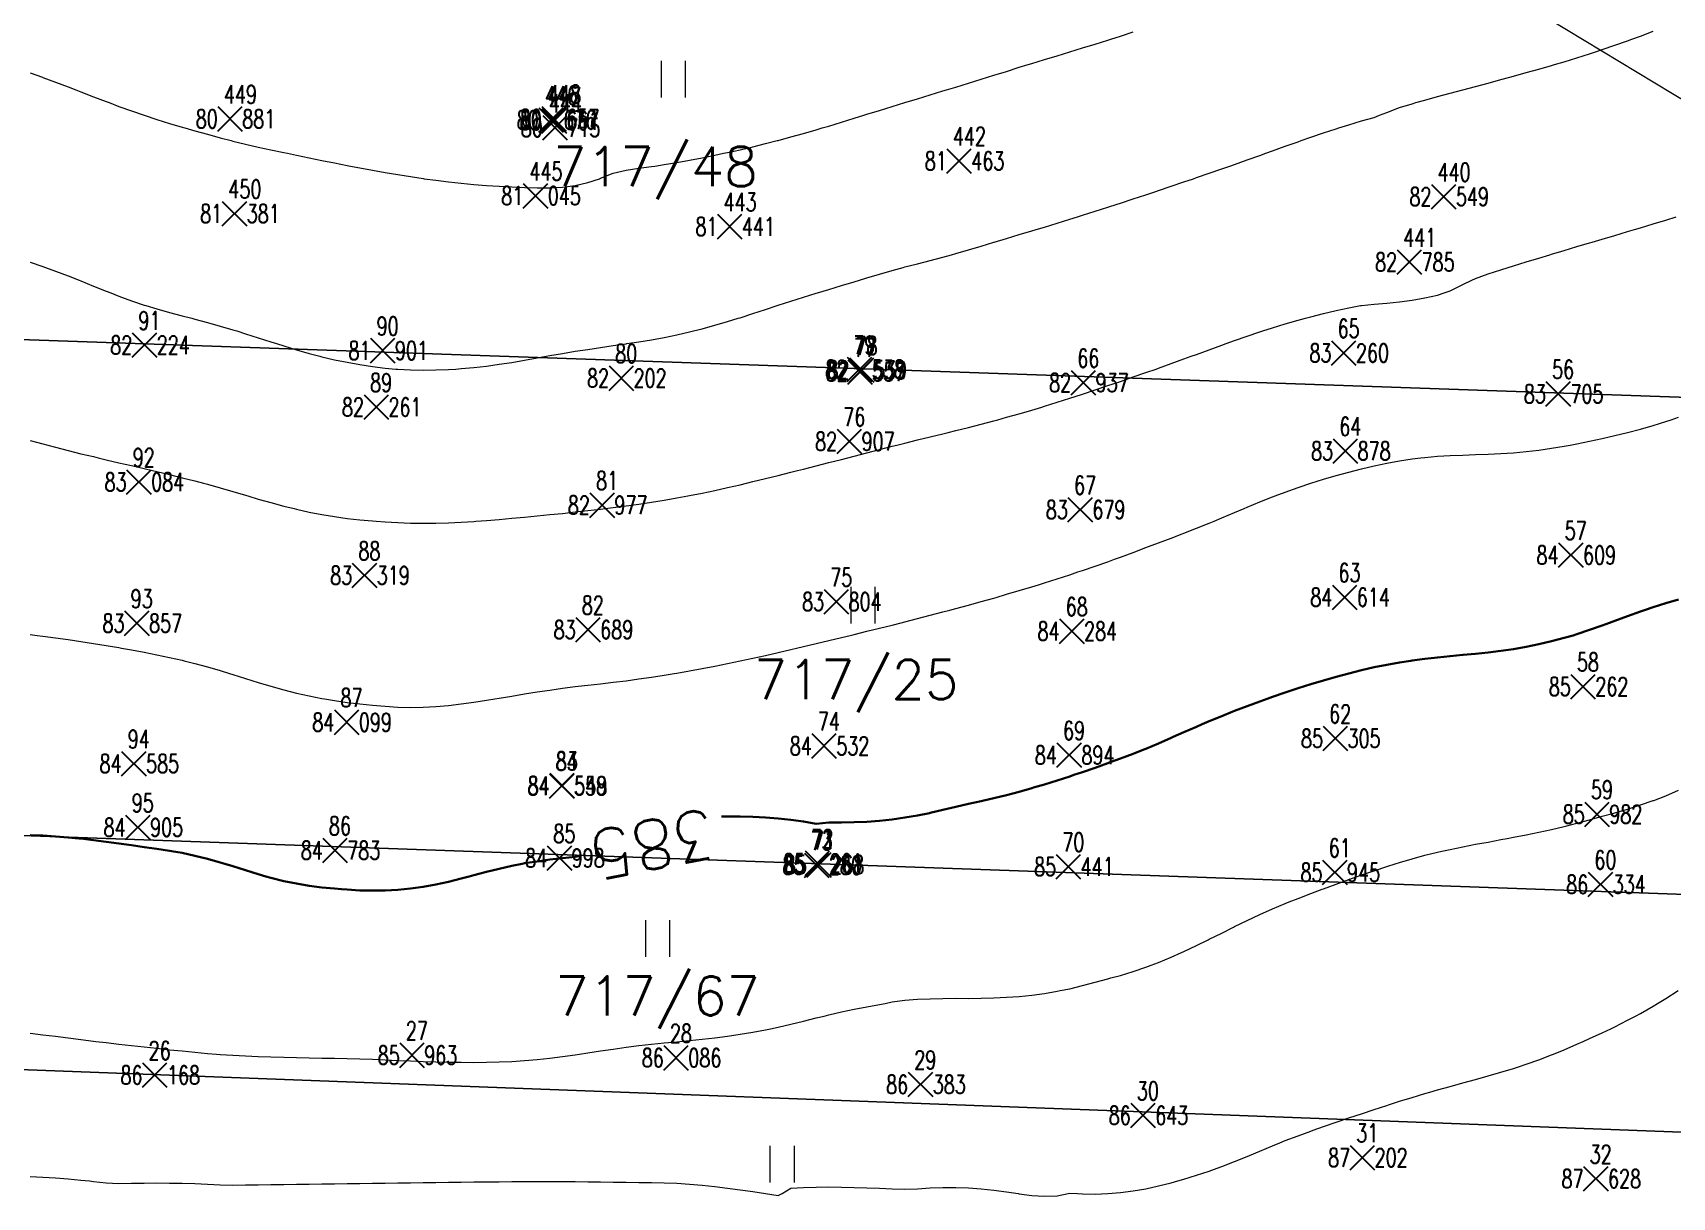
# Model space of a CAD drawing. Extents: x -443817 to 3, y -1171930 to -442383.
# Drawn here: x -442478.8 to -442411.8, y -1170168.4 to -1170120.8 of the extents above; entities that cross this region are included whole.
import ezdxf
from ezdxf.enums import TextEntityAlignment as Align

# ---------------------------------------------------------------- set-up
doc = ezdxf.new("R2010")
doc.units = 0
doc.header["$LTSCALE"] = 0.5
doc.header["$PDMODE"] = 3
doc.header["$PDSIZE"] = 0.5
doc.linetypes.add('121', pattern=[2, 1, -1])
for name, color, linetype in [('BO', 2, 'Continuous'), ('CB', 7, 'Continuous'), ('VB', 11, 'Continuous'), ('VYSKOPIS', 15, 'Continuous')]:
    doc.layers.add(name, color=color, linetype=linetype)
doc.layers.add('ELKABLE_NN_22', color=166, linetype='Continuous', lineweight=0)
doc.layers.add('KLADPAR', color=7, linetype='Continuous', lineweight=0)
doc.styles.add('ROMANS', font='romans.shx', dxfattribs={"height": 0.2})
doc.styles.add('Style-simplex', font='simplex.shx')
doc.styles.add('T', font='romans.shx', dxfattribs={"width": 0.7, "height": 1.5})
doc.styles.add('TXT', font='txt.shx', dxfattribs={"height": 0.75})
doc.linetypes.add('660a', pattern='A,1.6,-3.3,1.6,-3.3,1.6,-6.4,["u",Style-simplex,S=0.1,R=0,X=0,Y=0],-6.4,1.6,-3.3,1.6,-3.3', length=34)

# ---------------------------------------------------------------- blocks, each defined once
blk = doc.blocks.new('0')
at = {"layer": 'BO', "linetype": 'Continuous'}
blk.add_point((0, 0), dxfattribs=at)
at = {"linetype": 'ByBlock', "style": 'T', "width": 0.7, "flags": 1}
blk.add_attdef('0', text='', height=1.5, dxfattribs=at).set_placement((0, 0), align=Align.MIDDLE)
at = {"layer": 'CB', "linetype": 'ByBlock', "style": 'T', "width": 0.7}
blk.add_attdef('C', (-0.5, 1.25), '', height=1.5, dxfattribs=at)
at = {"layer": 'VB', "linetype": 'ByBlock', "style": 'T', "width": 0.7}
blk.add_attdef('1', text='', height=1.5, dxfattribs=at).set_placement((-1, -0.75), align=Align.RIGHT)
at = {"layer": 'VB', "linetype": '121', "style": 'T', "width": 0.7}
blk.add_attdef('2', (1, -0.75), '', height=1.5, dxfattribs=at)
blk = doc.blocks.new('$32')
at = {"color": 0}
for p, q in [((-0.5, 1.5), (-0.5, 0)), ((0.5, 0), (0.5, 1.5))]:
    blk.add_line(p, q, dxfattribs=at)

msp = doc.modelspace()

# ---------------------------------------------------------------- linework, layer by layer
at = {"layer": 'ELKABLE_NN_22', "linetype": '660a', "lineweight": 0}
msp.add_line((-442443.73, -1170103.951), (-442386.00632, -1170138.907744), dxfattribs=at)
at = {"layer": 'KLADPAR', "color": 7, "linetype": 'Continuous', "flags": 128}
for points in [[(-442382.83, -1170116.93), (-442383.87, -1170126.95), (-442384.86, -1170136.63), (-442516.11, -1170132.07), (-442517.43, -1170122.23), (-442518.75, -1170112.32), (-442382.83, -1170116.93)], [(-442384.86, -1170136.63), (-442385.87, -1170146.75), (-442386.64, -1170156.9), (-442513.4, -1170152.4), (-442514.13, -1170146.96), (-442515.85, -1170134.04), (-442516.11, -1170132.07), (-442384.86, -1170136.63)], [(-442387.21, -1170166.65), (-442387.8, -1170176.85), (-442443.22, -1170174.18), (-442460.7, -1170173.57), (-442477.2, -1170172.98), (-442493.09, -1170172.42), (-442510.92, -1170171.79), (-442511.23, -1170169.38), (-442512.18, -1170161.94), (-442387.21, -1170166.65)]]:
    msp.add_lwpolyline(points, close=True, dxfattribs=at)
at = {"layer": 'KLADPAR', "color": 7, "linetype": 'Continuous'}
msp.add_3dface([(-442513.4, -1170152.4), (-442386.64, -1170156.9), (-442387.21, -1170166.65), (-442512.18, -1170161.94)], dxfattribs=at)
at = {"layer": 'VYSKOPIS', "linetype": 'Continuous', "lineweight": 18, "flags": 128}
for points, elevation in [([(-442478.863426, -1170130.186515), (-442478.345488, -1170130.367935), (-442478.238322, -1170130.406852), (-442477.82755, -1170130.555873), (-442477.309612, -1170130.74805), (-442476.858503, -1170130.925231), (-442476.791675, -1170130.952504), (-442476.273737, -1170131.163918), (-442475.755799, -1170131.368561), (-442475.565871, -1170131.44361), (-442475.237861, -1170131.573205), (-442474.719923, -1170131.766711), (-442474.201985, -1170131.941993), (-442474.139772, -1170131.961989), (-442473.684047, -1170132.101012), (-442473.166109, -1170132.24301), (-442472.648171, -1170132.379185), (-442472.253522, -1170132.480368), (-442472.130233, -1170132.511185), (-442471.612296, -1170132.653119), (-442471.094358, -1170132.79885), (-442470.57642, -1170132.948757), (-442470.41703, -1170132.998747), (-442470.058482, -1170133.11113), (-442469.540544, -1170133.276857), (-442469.022606, -1170133.446697), (-442468.803469, -1170133.517126), (-442468.504668, -1170133.608564), (-442467.98673, -1170133.767141), (-442467.468792, -1170133.91825), (-442467.021477, -1170134.035505), (-442466.950854, -1170134.05316), (-442466.432916, -1170134.17687), (-442465.914979, -1170134.279761), (-442465.397041, -1170134.375122), (-442464.879103, -1170134.451373), (-442464.361165, -1170134.517689), (-442463.9172, -1170134.553885), (-442463.843227, -1170134.559137), (-442463.325289, -1170134.585271), (-442462.807351, -1170134.594889), (-442462.289413, -1170134.589447), (-442461.771475, -1170134.573817), (-442461.47552, -1170134.553885), (-442461.253537, -1170134.538002), (-442460.7356, -1170134.490353), (-442460.217662, -1170134.4322), (-442459.699724, -1170134.361454), (-442459.181786, -1170134.283874), (-442458.663848, -1170134.195411), (-442458.14591, -1170134.103087), (-442457.780344, -1170134.035505), (-442457.627972, -1170134.007283), (-442457.110034, -1170133.917174), (-442456.592096, -1170133.830419), (-442456.074158, -1170133.750625), (-442455.556221, -1170133.670894), (-442455.038283, -1170133.597743), (-442454.520345, -1170133.522885), (-442454.483358, -1170133.517126), (-442454.002407, -1170133.442204), (-442453.484469, -1170133.359816), (-442452.966531, -1170133.263822), (-442452.448593, -1170133.157767), (-442451.930655, -1170133.040448), (-442451.765891, -1170132.998747), (-442451.412717, -1170132.910347), (-442450.894779, -1170132.768982), (-442450.376842, -1170132.615848), (-442449.935659, -1170132.480368), (-442449.858904, -1170132.457018), (-442449.340966, -1170132.290279), (-442448.823028, -1170132.121451), (-442448.339674, -1170131.961989), (-442448.30509, -1170131.950662), (-442447.787152, -1170131.781645), (-442447.269214, -1170131.620031), (-442446.751276, -1170131.460315), (-442446.695828, -1170131.44361), (-442446.233338, -1170131.302688), (-442445.7154, -1170131.144934), (-442445.197463, -1170130.987181), (-442444.986481, -1170130.925231), (-442444.679525, -1170130.835059), (-442444.161587, -1170130.682937), (-442443.643649, -1170130.532143), (-442443.205437, -1170130.406852), (-442443.125711, -1170130.383755), (-442442.607773, -1170130.256122), (-442442.089835, -1170130.12349), (-442441.571897, -1170129.986048), (-442441.226626, -1170129.888473), (-442441.053959, -1170129.839621), (-442440.536021, -1170129.69098), (-442440.018084, -1170129.536706), (-442439.500146, -1170129.376295), (-442439.48023, -1170129.370093), (-442438.982208, -1170129.217592), (-442438.46427, -1170129.061483), (-442437.946332, -1170128.90721), (-442437.759882, -1170128.851714), (-442437.428394, -1170128.752936), (-442436.910456, -1170128.592525), (-442436.392518, -1170128.43205), (-442436.073802, -1170128.333335), (-442435.87458, -1170128.271575), (-442435.356642, -1170128.104962), (-442434.838704, -1170127.939805), (-442434.455056, -1170127.814956), (-442434.320767, -1170127.772243), (-442433.802829, -1170127.605124), (-442433.284891, -1170127.43231), (-442432.877976, -1170127.296577), (-442432.766953, -1170127.259939), (-442432.249015, -1170127.086745), (-442431.731077, -1170126.909311), (-442431.342624, -1170126.778198), (-442431.213139, -1170126.734978), (-442430.695201, -1170126.556026), (-442430.177263, -1170126.372202), (-442429.855828, -1170126.259819), (-442429.659325, -1170126.191921), (-442429.141388, -1170126.012968), (-442428.62345, -1170125.826803), (-442428.389581, -1170125.74144), (-442428.105512, -1170125.637726), (-442427.587574, -1170125.45137), (-442427.069636, -1170125.266217), (-442426.94464, -1170125.22306), (-442426.551698, -1170125.087264), (-442426.03376, -1170124.91078), (-442425.515822, -1170124.742585), (-442425.396327, -1170124.704681), (-442424.997884, -1170124.576669), (-442424.479946, -1170124.419547), (-442423.962009, -1170124.272678), (-442423.744831, -1170124.186302), (-442423.444071, -1170124.066642), (-442422.926133, -1170123.872693), (-442422.408195, -1170123.712661), (-442422.250575, -1170123.667923), (-442421.890257, -1170123.56674), (-442421.372319, -1170123.4243), (-442420.854381, -1170123.286922), (-442420.336443, -1170123.149544), (-442420.336443, -1170123.149544), (-442419.818505, -1170123.01533), (-442419.300567, -1170122.872257), (-442418.78263, -1170122.728741), (-442418.422374, -1170122.631165), (-442418.264692, -1170122.588958), (-442417.746754, -1170122.444303), (-442417.228816, -1170122.299584), (-442416.710878, -1170122.148918), (-442416.586578, -1170122.112786), (-442416.19294, -1170121.996859), (-442415.675002, -1170121.838346), (-442415.157064, -1170121.674581), (-442414.91662, -1170121.594407), (-442414.639126, -1170121.50183), (-442414.121188, -1170121.325789), (-442413.603251, -1170121.140002), (-442413.430647, -1170121.076027), (-442413.085313, -1170120.948015), (-442412.567375, -1170120.752041)], 382), ([(-442478.863426, -1170122.45196), (-442478.363318, -1170122.631165), (-442478.345488, -1170122.637556), (-442477.82755, -1170122.829544), (-442477.309612, -1170123.027922), (-442476.99216, -1170123.149544), (-442476.791675, -1170123.22725), (-442476.273737, -1170123.42816), (-442475.755799, -1170123.623628), (-442475.638833, -1170123.667923), (-442475.237861, -1170123.8215), (-442474.719923, -1170124.007097), (-442474.201985, -1170124.186302), (-442474.201985, -1170124.186302), (-442473.684047, -1170124.356965), (-442473.166109, -1170124.517313), (-442472.648171, -1170124.673042), (-442472.535568, -1170124.704681), (-442472.130233, -1170124.818456), (-442471.612296, -1170124.963871), (-442471.094358, -1170125.10783), (-442470.650393, -1170125.22306), (-442470.57642, -1170125.242487), (-442470.058482, -1170125.365564), (-442469.540544, -1170125.485414), (-442469.022606, -1170125.602353), (-442468.504668, -1170125.71018), (-442468.352296, -1170125.74144), (-442467.98673, -1170125.819146), (-442467.468792, -1170125.92286), (-442466.950854, -1170126.029421), (-442466.432916, -1170126.130224), (-442465.914979, -1170126.233874), (-442465.776832, -1170126.259819), (-442465.397041, -1170126.332906), (-442464.879103, -1170126.425925), (-442464.361165, -1170126.519008), (-442463.843227, -1170126.607535), (-442463.325289, -1170126.692835), (-442462.807351, -1170126.771617), (-442462.760249, -1170126.778198), (-442462.289413, -1170126.842995), (-442461.771475, -1170126.906147), (-442461.253537, -1170126.961516), (-442460.7356, -1170127.012076), (-442460.217662, -1170127.052954), (-442459.699724, -1170127.089213), (-442459.181786, -1170127.115726), (-442458.663848, -1170127.139836), (-442458.14591, -1170127.15015), (-442457.627972, -1170127.151162), (-442457.110034, -1170127.126041), (-442456.592096, -1170127.059598), (-442456.074158, -1170126.940191), (-442455.603323, -1170126.778198), (-442455.556221, -1170126.759657), (-442455.038283, -1170126.545775), (-442454.520345, -1170126.425356), (-442454.002407, -1170126.354041), (-442453.484469, -1170126.283928), (-442453.336523, -1170126.259819), (-442452.966531, -1170126.20021), (-442452.448593, -1170126.116809), (-442451.930655, -1170126.024169), (-442451.412717, -1170125.923999), (-442450.894779, -1170125.817121), (-442450.540404, -1170125.74144), (-442450.376842, -1170125.707206), (-442449.858904, -1170125.593304), (-442449.340966, -1170125.47067), (-442448.823028, -1170125.342657), (-442448.350169, -1170125.22306), (-442448.30509, -1170125.211734), (-442447.787152, -1170125.07252), (-442447.269214, -1170124.927612), (-442446.751276, -1170124.777135), (-442446.501917, -1170124.704681), (-442446.233338, -1170124.626595), (-442445.7154, -1170124.467513), (-442445.197463, -1170124.307607), (-442444.804583, -1170124.186302), (-442444.679525, -1170124.148082), (-442444.161587, -1170123.989822), (-442443.643649, -1170123.82612), (-442443.125711, -1170123.667923), (-442443.125711, -1170123.667923), (-442442.607773, -1170123.509663), (-442442.089835, -1170123.351403), (-442441.571897, -1170123.193143), (-442441.429072, -1170123.149544), (-442441.053959, -1170123.033681), (-442440.536021, -1170122.873775), (-442440.018084, -1170122.71387), (-442439.7502, -1170122.631165), (-442439.500146, -1170122.553079), (-442438.982208, -1170122.391465), (-442438.46427, -1170122.225422), (-442438.094341, -1170122.112786), (-442437.946332, -1170122.067668), (-442437.428394, -1170121.907699), (-442436.910456, -1170121.753869), (-442436.392518, -1170121.594407), (-442436.392518, -1170121.594407), (-442435.87458, -1170121.43659), (-442435.356642, -1170121.275355), (-442434.838704, -1170121.11545), (-442434.713709, -1170121.076027), (-442434.320767, -1170120.950672), (-442433.802829, -1170120.782984)], 381), ([(-442478.863426, -1170137.470527), (-442478.345488, -1170137.609233), (-442478.142789, -1170137.664159), (-442477.82755, -1170137.749522), (-442477.309612, -1170137.881142), (-442476.791675, -1170138.013711), (-442476.273737, -1170138.135396), (-442476.076412, -1170138.182538), (-442475.755799, -1170138.259992), (-442475.237861, -1170138.382816), (-442474.719923, -1170138.502855), (-442474.201985, -1170138.625173), (-442473.865313, -1170138.700918), (-442473.684047, -1170138.742618), (-442473.166109, -1170138.865822), (-442472.648171, -1170138.995417), (-442472.130233, -1170139.1271), (-442471.784899, -1170139.219297), (-442471.612296, -1170139.26587), (-442471.094358, -1170139.411474), (-442470.57642, -1170139.559103), (-442470.058482, -1170139.709137), (-442469.962506, -1170139.737676), (-442469.540544, -1170139.865752), (-442469.022606, -1170140.01414), (-442468.504668, -1170140.15348), (-442468.080872, -1170140.256055), (-442467.98673, -1170140.279595), (-442467.468792, -1170140.400014), (-442466.950854, -1170140.500944), (-442466.432916, -1170140.586433), (-442465.914979, -1170140.657368), (-442465.397041, -1170140.718686), (-442464.879103, -1170140.76336), (-442464.731093, -1170140.774434), (-442464.361165, -1170140.802909), (-442463.843227, -1170140.830752), (-442463.325289, -1170140.847648), (-442462.807351, -1170140.854165), (-442462.289413, -1170140.84847), (-442461.771475, -1170140.83708), (-442461.253537, -1170140.808984), (-442460.7356, -1170140.780129), (-442460.661627, -1170140.774434), (-442460.217662, -1170140.74096), (-442459.699724, -1170140.701157), (-442459.181786, -1170140.654774), (-442458.663848, -1170140.603518), (-442458.14591, -1170140.555553), (-442457.627972, -1170140.503665), (-442457.110034, -1170140.451839), (-442456.592096, -1170140.394256), (-442456.074158, -1170140.337558), (-442455.556221, -1170140.279088), (-442455.367937, -1170140.256055), (-442455.038283, -1170140.215683), (-442454.520345, -1170140.146583), (-442454.002407, -1170140.071724), (-442453.484469, -1170139.996865), (-442452.966531, -1170139.910427), (-442452.448593, -1170139.824051), (-442451.991604, -1170139.737676), (-442451.930655, -1170139.726096), (-442451.412717, -1170139.627001), (-442450.894779, -1170139.516327), (-442450.376842, -1170139.399831), (-442449.858904, -1170139.283335), (-442449.599935, -1170139.219297), (-442449.340966, -1170139.154499), (-442448.823028, -1170139.030789), (-442448.30509, -1170138.901195), (-442447.787152, -1170138.766411), (-442447.515854, -1170138.700918), (-442447.269214, -1170138.640613), (-442446.751276, -1170138.507981), (-442446.233338, -1170138.375412), (-442445.7154, -1170138.248032), (-442445.456431, -1170138.182538), (-442445.197463, -1170138.116222), (-442444.679525, -1170137.98359), (-442444.161587, -1170137.844947), (-442443.643649, -1170137.712378), (-442443.455365, -1170137.664159), (-442443.125711, -1170137.581644), (-442442.607773, -1170137.452049), (-442442.089835, -1170137.326314), (-442441.571897, -1170137.198175), (-442441.360031, -1170137.14578), (-442441.053959, -1170137.070036), (-442440.536021, -1170136.938416), (-442440.018084, -1170136.80591), (-442439.500146, -1170136.672962), (-442439.334433, -1170136.627401), (-442438.982208, -1170136.52837), (-442438.46427, -1170136.382766), (-442437.946332, -1170136.232669), (-442437.528036, -1170136.109022), (-442437.428394, -1170136.078838), (-442436.910456, -1170135.912352), (-442436.392518, -1170135.747321), (-442435.91163, -1170135.590643), (-442435.87458, -1170135.57843), (-442435.356642, -1170135.403781), (-442434.838704, -1170135.230777), (-442434.357816, -1170135.072264), (-442434.320767, -1170135.060051), (-442433.802829, -1170134.879327), (-442433.284891, -1170134.702843), (-442432.867227, -1170134.553885), (-442432.766953, -1170134.517689), (-442432.249015, -1170134.333422), (-442431.731077, -1170134.143965), (-442431.43038, -1170134.035505), (-442431.213139, -1170133.957103), (-442430.695201, -1170133.764483), (-442430.177263, -1170133.576672), (-442430.010223, -1170133.517126), (-442429.659325, -1170133.391961), (-442429.141388, -1170133.207251), (-442428.62345, -1170133.034436), (-442428.51249, -1170132.998747), (-442428.105512, -1170132.867634), (-442427.587574, -1170132.712728), (-442427.069636, -1170132.563769), (-442426.767548, -1170132.480368), (-442426.551698, -1170132.42076), (-442426.03376, -1170132.289646), (-442425.515822, -1170132.164544), (-442424.997884, -1170132.050326), (-442424.512318, -1170131.961989), (-442424.479946, -1170131.955978), (-442423.962009, -1170131.903077), (-442423.444071, -1170131.865109), (-442422.926133, -1170131.808158), (-442422.408195, -1170131.738109), (-442421.890257, -1170131.648506), (-442421.372319, -1170131.530998), (-442421.093434, -1170131.44361), (-442420.854381, -1170131.354703), (-442420.336443, -1170131.100513), (-442419.964175, -1170130.925231), (-442419.818505, -1170130.856573), (-442419.300567, -1170130.658574), (-442418.78263, -1170130.495695), (-442418.486674, -1170130.406852), (-442418.264692, -1170130.340156), (-442417.746754, -1170130.181453), (-442417.228816, -1170130.023699), (-442416.784914, -1170129.888473), (-442416.710878, -1170129.865882), (-442416.19294, -1170129.708128), (-442415.675002, -1170129.553032), (-442415.157064, -1170129.40053), (-442415.053502, -1170129.370093), (-442414.639126, -1170129.248092), (-442414.121188, -1170129.095654), (-442413.603251, -1170128.93809), (-442413.318423, -1170128.851714), (-442413.085313, -1170128.784069), (-442412.567375, -1170128.626316), (-442412.049437, -1170128.468562), (-442411.625704, -1170128.333335)], 383), ([(-442478.863426, -1170145.402765), (-442478.575627, -1170145.439846), (-442478.345488, -1170145.469018), (-442477.82755, -1170145.540586), (-442477.309612, -1170145.610256), (-442476.791675, -1170145.684988), (-442476.273737, -1170145.769085), (-442475.755799, -1170145.854511), (-442475.237861, -1170145.937976), (-442475.126838, -1170145.958225), (-442474.719923, -1170146.032261), (-442474.201985, -1170146.126483), (-442473.684047, -1170146.227476), (-442473.166109, -1170146.337012), (-442472.648171, -1170146.456355), (-442472.566358, -1170146.476604), (-442472.130233, -1170146.584305), (-442471.612296, -1170146.722126), (-442471.094358, -1170146.877475), (-442470.711531, -1170146.994984), (-442470.57642, -1170147.035862), (-442470.058482, -1170147.195387), (-442469.540544, -1170147.361304), (-442469.022606, -1170147.513363), (-442469.022606, -1170147.513363), (-442468.504668, -1170147.660422), (-442467.98673, -1170147.792991), (-442467.468792, -1170147.908918), (-442466.950854, -1170148.011239), (-442466.831296, -1170148.031742), (-442466.432916, -1170148.100842), (-442465.914979, -1170148.17684), (-442465.397041, -1170148.239043), (-442464.879103, -1170148.294348), (-442464.361165, -1170148.337061), (-442463.843227, -1170148.365474), (-442463.325289, -1170148.379648), (-442462.807351, -1170148.367941), (-442462.289413, -1170148.339909), (-442461.771475, -1170148.297892), (-442461.253537, -1170148.239043), (-442460.7356, -1170148.166336), (-442460.217662, -1170148.085592), (-442459.872391, -1170148.031742), (-442459.699724, -1170148.004785), (-442459.181786, -1170147.918726), (-442458.663848, -1170147.830832), (-442458.14591, -1170147.750152), (-442457.627972, -1170147.673331), (-442457.110034, -1170147.596511), (-442456.592096, -1170147.525955), (-442456.477027, -1170147.513363), (-442456.074158, -1170147.469068), (-442455.556221, -1170147.41218), (-442455.038283, -1170147.353331), (-442454.520345, -1170147.289356), (-442454.002407, -1170147.218927), (-442453.484469, -1170147.144005), (-442452.966531, -1170147.066235), (-442452.559616, -1170146.994984), (-442452.448593, -1170146.975747), (-442451.930655, -1170146.886144), (-442451.412717, -1170146.794074), (-442450.894779, -1170146.690423), (-442450.376842, -1170146.588101), (-442449.858904, -1170146.476604), (-442449.858904, -1170146.476604), (-442449.340966, -1170146.366436), (-442448.823028, -1170146.253484), (-442448.30509, -1170146.135342), (-442447.787152, -1170146.011379), (-442447.557014, -1170145.958225), (-442447.269214, -1170145.891719), (-442446.751276, -1170145.772123), (-442446.233338, -1170145.645818), (-442445.7154, -1170145.52059), (-442445.37013, -1170145.439846), (-442445.197463, -1170145.399917), (-442444.679525, -1170145.271525), (-442444.161587, -1170145.143575), (-442443.643649, -1170145.015689), (-442443.281118, -1170144.921467), (-442443.125711, -1170144.881032), (-442442.607773, -1170144.750931), (-442442.089835, -1170144.614502), (-442441.571897, -1170144.479086), (-442441.287069, -1170144.403088), (-442441.053959, -1170144.341644), (-442440.536021, -1170144.202621), (-442440.018084, -1170144.05746), (-442439.500146, -1170143.912298), (-442439.406004, -1170143.884709), (-442438.982208, -1170143.76024), (-442438.46427, -1170143.604447), (-442437.946332, -1170143.450364), (-442437.676109, -1170143.36633), (-442437.428394, -1170143.289256), (-442436.910456, -1170143.124858), (-442436.392518, -1170142.960017), (-442436.061094, -1170142.847951), (-442435.87458, -1170142.784862), (-442435.356642, -1170142.60977), (-442434.838704, -1170142.42759), (-442434.570189, -1170142.329571), (-442434.320767, -1170142.239716), (-442433.802829, -1170142.04988), (-442433.284891, -1170141.85207), (-442433.177788, -1170141.811192), (-442432.766953, -1170141.658311), (-442432.249015, -1170141.465564), (-442431.800182, -1170141.292813), (-442431.731077, -1170141.266173), (-442431.213139, -1170141.060201), (-442430.695201, -1170140.854165), (-442430.500975, -1170140.774434), (-442430.177263, -1170140.638005), (-442429.659325, -1170140.419694), (-442429.270872, -1170140.256055), (-442429.141388, -1170140.200749), (-442428.62345, -1170139.986488), (-442428.105512, -1170139.779123), (-442427.998409, -1170139.737676), (-442427.587574, -1170139.580745), (-442427.069636, -1170139.396604), (-442426.551698, -1170139.219297), (-442426.551698, -1170139.219297), (-442426.03376, -1170139.061796), (-442425.515822, -1170138.910876), (-442424.997884, -1170138.766474), (-442424.738915, -1170138.700918), (-442424.479946, -1170138.63688), (-442423.962009, -1170138.511208), (-442423.444071, -1170138.397433), (-442422.926133, -1170138.301186), (-442422.408195, -1170138.225695), (-442422.045664, -1170138.182538), (-442421.890257, -1170138.16482), (-442421.372319, -1170138.119133), (-442420.854381, -1170138.090341), (-442420.336443, -1170138.068574), (-442419.818505, -1170138.051488), (-442419.300567, -1170138.032758), (-442418.78263, -1170138.007763), (-442418.264692, -1170137.972833), (-442417.746754, -1170137.926323), (-442417.228816, -1170137.866714), (-442416.710878, -1170137.792172), (-442416.19294, -1170137.707315), (-442415.951295, -1170137.664159), (-442415.675002, -1170137.613536), (-442415.157064, -1170137.50862), (-442414.639126, -1170137.391998), (-442414.121188, -1170137.270439), (-442413.603251, -1170137.14578), (-442413.603251, -1170137.14578), (-442413.085313, -1170137.006187), (-442412.567375, -1170136.85628), (-442412.049437, -1170136.700488), (-442411.830363, -1170136.627401), (-442411.531499, -1170136.526408)], 384), ([(-442478.863426, -1170161.691842), (-442478.345488, -1170161.754487), (-442477.82755, -1170161.820614), (-442477.309612, -1170161.883956), (-442476.791675, -1170161.952233), (-442476.273737, -1170162.016271), (-442476.179532, -1170162.027978), (-442475.755799, -1170162.078664), (-442475.237861, -1170162.136185), (-442474.719923, -1170162.198831), (-442474.201985, -1170162.255781), (-442473.684047, -1170162.310201), (-442473.166109, -1170162.367785), (-442472.648171, -1170162.41961), (-442472.130233, -1170162.471435), (-442471.612296, -1170162.517818), (-442471.242304, -1170162.546357), (-442471.094358, -1170162.557368), (-442470.57642, -1170162.590462), (-442470.058482, -1170162.622735), (-442469.540544, -1170162.644566), (-442469.022606, -1170162.663866), (-442468.504668, -1170162.675952), (-442467.98673, -1170162.689114), (-442467.468792, -1170162.699745), (-442466.950854, -1170162.706642), (-442466.432916, -1170162.715564), (-442465.914979, -1170162.72803), (-442465.397041, -1170162.74404), (-442464.879103, -1170162.756949), (-442464.361165, -1170162.780931), (-442463.843227, -1170162.802762), (-442463.325289, -1170162.824594), (-442462.807351, -1170162.844147), (-442462.289413, -1170162.860662), (-442461.771475, -1170162.873698), (-442461.253537, -1170162.881101), (-442460.7356, -1170162.884645), (-442460.217662, -1170162.879203), (-442459.699724, -1170162.869585), (-442459.181786, -1170162.84826), (-442458.663848, -1170162.814279), (-442458.14591, -1170162.772768), (-442457.627972, -1170162.719108), (-442457.110034, -1170162.648742), (-442456.592096, -1170162.572555), (-442456.419493, -1170162.546357), (-442456.074158, -1170162.495101), (-442455.556221, -1170162.411953), (-442455.038283, -1170162.338993), (-442454.520345, -1170162.264767), (-442454.002407, -1170162.200729), (-442453.484469, -1170162.143145), (-442452.966531, -1170162.086258), (-442452.448593, -1170162.04076), (-442452.319109, -1170162.027978), (-442451.930655, -1170161.989062), (-442451.412717, -1170161.931921), (-442450.894779, -1170161.876995), (-442450.376842, -1170161.811438), (-442449.858904, -1170161.738478), (-442449.340966, -1170161.652799), (-442448.823028, -1170161.551616), (-442448.615903, -1170161.509599), (-442448.30509, -1170161.444802), (-442447.787152, -1170161.324445), (-442447.269214, -1170161.197002), (-442446.751276, -1170161.067407), (-442446.427565, -1170160.99122), (-442446.233338, -1170160.944077), (-442445.7154, -1170160.818406), (-442445.197463, -1170160.712034), (-442444.679525, -1170160.610535), (-442444.161587, -1170160.521439), (-442443.939668, -1170160.472841), (-442443.643649, -1170160.406968), (-442443.125711, -1170160.349384), (-442442.607773, -1170160.308253), (-442442.089835, -1170160.286548), (-442441.571897, -1170160.270349), (-442441.053959, -1170160.265476), (-442440.536021, -1170160.268577), (-442440.018084, -1170160.266995), (-442439.500146, -1170160.251745), (-442438.982208, -1170160.221245), (-442438.46427, -1170160.186568), (-442437.946332, -1170160.132401), (-442437.428394, -1170160.064377), (-442436.910456, -1170159.978381), (-442436.790961, -1170159.954462), (-442436.392518, -1170159.873465), (-442435.87458, -1170159.748742), (-442435.356642, -1170159.608833), (-442434.838704, -1170159.468987), (-442434.71687, -1170159.436082), (-442434.320767, -1170159.329078), (-442433.802829, -1170159.172716), (-442433.284891, -1170158.999966), (-442433.069104, -1170158.917703), (-442432.766953, -1170158.800638), (-442432.249015, -1170158.591565), (-442431.823575, -1170158.399324), (-442431.731077, -1170158.357497), (-442431.213139, -1170158.115013), (-442430.745339, -1170157.880945), (-442430.695201, -1170157.856203), (-442430.177263, -1170157.601127), (-442429.707882, -1170157.362566), (-442429.659325, -1170157.338267), (-442429.141388, -1170157.087177), (-442428.62345, -1170156.844187), (-442428.62345, -1170156.844187), (-442428.105512, -1170156.612903), (-442427.587574, -1170156.389593), (-442427.428247, -1170156.325808), (-442427.069636, -1170156.18438), (-442426.551698, -1170155.980179), (-442426.076943, -1170155.807429), (-442426.03376, -1170155.791672), (-442425.515822, -1170155.598482), (-442424.997884, -1170155.412823), (-442424.652614, -1170155.289049), (-442424.479946, -1170155.2271), (-442423.962009, -1170155.0534), (-442423.444071, -1170154.880585), (-442423.0988, -1170154.77067), (-442422.926133, -1170154.716504), (-442422.408195, -1170154.561724), (-442421.890257, -1170154.422448), (-442421.372319, -1170154.290954), (-442421.199715, -1170154.252291), (-442420.854381, -1170154.18028), (-442420.336443, -1170154.074731), (-442419.818505, -1170153.97532), (-442419.300567, -1170153.880972), (-442418.78263, -1170153.783586), (-442418.523661, -1170153.733912), (-442418.264692, -1170153.686769), (-442417.746754, -1170153.587675), (-442417.228816, -1170153.478076), (-442416.710878, -1170153.363605), (-442416.19294, -1170153.242426), (-442416.089378, -1170153.215533), (-442415.675002, -1170153.109161), (-442415.157064, -1170152.973112), (-442414.639126, -1170152.830039), (-442414.168291, -1170152.697154), (-442414.121188, -1170152.683802), (-442413.603251, -1170152.533072), (-442413.085313, -1170152.366649), (-442412.567375, -1170152.191241), (-442412.532854, -1170152.178775), (-442412.049437, -1170151.990267), (-442411.531499, -1170151.762654)], 386), ([(-442478.863426, -1170167.548475), (-442478.345488, -1170167.57328), (-442477.82755, -1170167.604857), (-442477.309612, -1170167.644406), (-442476.791675, -1170167.691865), (-442476.433063, -1170167.730148), (-442476.273737, -1170167.746727), (-442475.755799, -1170167.800641), (-442475.237861, -1170167.828294), (-442474.719923, -1170167.820447), (-442474.201985, -1170167.816524), (-442473.684047, -1170167.813233), (-442473.166109, -1170167.813866), (-442472.648171, -1170167.822535), (-442472.130233, -1170167.836267), (-442471.612296, -1170167.857655), (-442471.094358, -1170167.884042), (-442470.57642, -1170167.900431), (-442470.058482, -1170167.89442), (-442469.540544, -1170167.886004), (-442469.022606, -1170167.877714), (-442468.504668, -1170167.871197), (-442467.98673, -1170167.863223), (-442467.468792, -1170167.857971), (-442466.950854, -1170167.850251), (-442466.432916, -1170167.845316), (-442465.914979, -1170167.837153), (-442465.397041, -1170167.829812), (-442464.879103, -1170167.824687), (-442464.361165, -1170167.81703), (-442463.843227, -1170167.810133), (-442463.325289, -1170167.802792), (-442462.807351, -1170167.796085), (-442462.289413, -1170167.789124), (-442461.771475, -1170167.782543), (-442461.253537, -1170167.776152), (-442460.7356, -1170167.769761), (-442460.217662, -1170167.76628), (-442459.699724, -1170167.760269), (-442459.181786, -1170167.757232), (-442458.663848, -1170167.754068), (-442458.14591, -1170167.75122), (-442457.627972, -1170167.75122), (-442457.110034, -1170167.754068), (-442456.592096, -1170167.754258), (-442456.074158, -1170167.760269), (-442455.556221, -1170167.763686), (-442455.038283, -1170167.772798), (-442454.520345, -1170167.78229), (-442454.002407, -1170167.78944), (-442453.484469, -1170167.791655), (-442452.966531, -1170167.801843), (-442452.448593, -1170167.822915), (-442451.930655, -1170167.855757), (-442451.412717, -1170167.900811), (-442450.894779, -1170167.955357), (-442450.376842, -1170168.018826), (-442449.858904, -1170168.090457), (-442449.340966, -1170168.166961), (-442448.823028, -1170168.248527), (-442448.823028, -1170168.248527), (-442448.30509, -1170168.327056), (-442448.139125, -1170168.248527), (-442447.787152, -1170168.026925), (-442447.269214, -1170167.997564), (-442446.751276, -1170167.9832), (-442446.233338, -1170167.976935), (-442445.7154, -1170167.983073), (-442445.197463, -1170167.993514), (-442444.679525, -1170168.010536), (-442444.161587, -1170168.030659), (-442443.643649, -1170168.047428), (-442443.125711, -1170168.0604), (-442442.607773, -1170168.047681), (-442442.089835, -1170168.013321), (-442441.571897, -1170167.99421), (-442441.053959, -1170167.9944), (-442440.536021, -1170168.012878), (-442440.018084, -1170168.052047), (-442439.500146, -1170168.109124), (-442438.982208, -1170168.179364), (-442438.504101, -1170168.248527), (-442438.46427, -1170168.254286), (-442437.946332, -1170168.325981), (-442437.428394, -1170168.354076), (-442436.910456, -1170168.332119), (-442436.460106, -1170168.248527), (-442436.392518, -1170168.23448), (-442436.081705, -1170168.248527), (-442435.87458, -1170168.260424), (-442435.356642, -1170168.267005), (-442434.838704, -1170168.248527), (-442434.838704, -1170168.248527), (-442434.320767, -1170168.208599), (-442433.802829, -1170168.139372), (-442433.284891, -1170168.048061), (-442432.766953, -1170167.936057), (-442432.249015, -1170167.808234), (-442431.977717, -1170167.730148), (-442431.731077, -1170167.658137), (-442431.213139, -1170167.49646), (-442430.695201, -1170167.326936), (-442430.376485, -1170167.211769), (-442430.177263, -1170167.13767), (-442429.659325, -1170166.937709), (-442429.141388, -1170166.730408), (-442429.052114, -1170166.69339), (-442428.62345, -1170166.510388), (-442428.105512, -1170166.296949), (-442427.809556, -1170166.175011), (-442427.587574, -1170166.08351), (-442427.069636, -1170165.885321), (-442426.551698, -1170165.694726), (-442426.443836, -1170165.656632), (-442426.03376, -1170165.509572), (-442425.515822, -1170165.331632), (-442424.997884, -1170165.153693), (-442424.950845, -1170165.138253), (-442424.479946, -1170164.983473), (-442423.962009, -1170164.810406), (-442423.444071, -1170164.642717), (-442423.373449, -1170164.619874), (-442422.926133, -1170164.475029), (-442422.408195, -1170164.318097), (-442421.890257, -1170164.163381), (-442421.683132, -1170164.101495), (-442421.372319, -1170164.008601), (-442420.854381, -1170163.865845), (-442420.336443, -1170163.72448), (-442419.818505, -1170163.583115), (-442419.818505, -1170163.583115), (-442419.300567, -1170163.437321), (-442418.78263, -1170163.287984), (-442418.264692, -1170163.129534), (-442418.06743, -1170163.064736), (-442417.746754, -1170162.957732), (-442417.228816, -1170162.776692), (-442416.710878, -1170162.579262), (-442416.628053, -1170162.546357), (-442416.19294, -1170162.370759), (-442415.675002, -1170162.14498), (-442415.416033, -1170162.027978), (-442415.157064, -1170161.912748), (-442414.639126, -1170161.674124), (-442414.293855, -1170161.509599), (-442414.121188, -1170161.427273), (-442413.603251, -1170161.163971), (-442413.283396, -1170160.99122), (-442413.085313, -1170160.884215), (-442412.567375, -1170160.58149), (-442412.390219, -1170160.472841), (-442412.049437, -1170160.270349), (-442411.54446, -1170159.954462)], 387)]:
    msp.add_lwpolyline(points, dxfattribs=dict(at, elevation=elevation))
at = {"layer": 'VYSKOPIS', "linetype": 'Continuous', "lineweight": 30, "elevation": 385, "flags": 128}
for points in [[(-442450.621729, -1170152.842086), (-442450.376842, -1170152.835355), (-442449.858904, -1170152.83295), (-442449.340966, -1170152.847884), (-442448.823028, -1170152.877625), (-442448.30509, -1170152.922173), (-442447.787152, -1170152.977542), (-442447.269214, -1170153.04873), (-442446.751276, -1170153.133144), (-442446.233338, -1170153.079863), (-442445.7154, -1170153.080939), (-442445.197463, -1170153.070372), (-442444.679525, -1170153.049806), (-442444.161587, -1170153.012661), (-442443.643649, -1170152.959254), (-442443.125711, -1170152.886167), (-442442.607773, -1170152.798273), (-442442.120309, -1170152.697154), (-442442.089835, -1170152.69013), (-442441.571897, -1170152.565787), (-442441.053959, -1170152.441318), (-442440.536021, -1170152.324949), (-442440.018084, -1170152.205668), (-442439.903014, -1170152.178775), (-442439.500146, -1170152.085692), (-442438.982208, -1170151.963311), (-442438.46427, -1170151.828654), (-442437.946332, -1170151.681088), (-442437.87571, -1170151.660396), (-442437.428394, -1170151.529029), (-442436.910456, -1170151.36615), (-442436.392518, -1170151.198018), (-442436.226806, -1170151.142016), (-442435.87458, -1170151.022926), (-442435.356642, -1170150.843721), (-442434.838704, -1170150.659137), (-442434.739125, -1170150.623637), (-442434.320767, -1170150.474489), (-442433.802829, -1170150.275668), (-442433.374227, -1170150.105258), (-442433.284891, -1170150.069253), (-442432.766953, -1170149.849676), (-442432.249015, -1170149.623897), (-442432.165495, -1170149.586879), (-442431.731077, -1170149.397043), (-442431.213139, -1170149.16924), (-442430.986541, -1170149.0685), (-442430.695201, -1170148.942386), (-442430.177263, -1170148.732237), (-442429.72843, -1170148.550121), (-442429.659325, -1170148.522784), (-442429.141388, -1170148.324975), (-442428.62345, -1170148.135392), (-442428.335713, -1170148.031742), (-442428.105512, -1170147.948783), (-442427.587574, -1170147.769072), (-442427.069636, -1170147.596258), (-442426.799413, -1170147.513363), (-442426.551698, -1170147.436289), (-442426.03376, -1170147.278346), (-442425.515822, -1170147.133184), (-442424.997884, -1170146.994984), (-442424.479946, -1170146.861845), (-442423.962009, -1170146.742755), (-442423.444071, -1170146.637712), (-442422.926133, -1170146.546654), (-442422.455297, -1170146.476604), (-442422.408195, -1170146.469391), (-442421.890257, -1170146.397379), (-442421.372319, -1170146.337834), (-442420.854381, -1170146.284047), (-442420.336443, -1170146.239626), (-442419.818505, -1170146.187737), (-442419.300567, -1170146.130976), (-442418.78263, -1170146.069279), (-442418.264692, -1170145.995243), (-442418.048905, -1170145.958225), (-442417.746754, -1170145.905577), (-442417.228816, -1170145.800408), (-442416.710878, -1170145.680242), (-442416.19294, -1170145.545015), (-442415.830409, -1170145.439846), (-442415.675002, -1170145.3934), (-442415.157064, -1170145.21546), (-442414.639126, -1170145.028155), (-442414.349114, -1170144.921467), (-442414.121188, -1170144.841103), (-442413.603251, -1170144.651583), (-442413.085313, -1170144.465291), (-442412.912709, -1170144.403088), (-442412.567375, -1170144.287857), (-442412.049437, -1170144.128269), (-442411.531499, -1170143.977222)], [(-442478.863426, -1170153.599255), (-442478.345488, -1170153.619441), (-442477.82755, -1170153.652029), (-442477.309612, -1170153.692971), (-442476.865648, -1170153.733912), (-442476.791675, -1170153.740999), (-442476.273737, -1170153.803962), (-442475.755799, -1170153.866987), (-442475.237861, -1170153.938492), (-442474.719923, -1170154.010377), (-442474.201985, -1170154.086374), (-442473.684047, -1170154.162435), (-442473.166109, -1170154.238623), (-442473.086383, -1170154.252291), (-442472.648171, -1170154.329301), (-442472.130233, -1170154.441368), (-442471.612296, -1170154.567482), (-442471.094358, -1170154.714605), (-442470.914167, -1170154.77067), (-442470.57642, -1170154.874321), (-442470.058482, -1170155.036631), (-442469.540544, -1170155.201472), (-442469.234472, -1170155.289049), (-442469.022606, -1170155.347329), (-442468.504668, -1170155.474583), (-442467.98673, -1170155.579815), (-442467.468792, -1170155.665431), (-442466.950854, -1170155.733329), (-442466.432916, -1170155.783003), (-442466.136898, -1170155.807429), (-442465.914979, -1170155.825716), (-442465.397041, -1170155.855647), (-442464.879103, -1170155.86767), (-442464.361165, -1170155.861658), (-442463.843227, -1170155.831538), (-442463.584258, -1170155.807429), (-442463.325289, -1170155.783256), (-442462.807351, -1170155.710929), (-442462.289413, -1170155.616074), (-442461.771475, -1170155.501349), (-442461.253537, -1170155.372198), (-442460.932924, -1170155.289049), (-442460.7356, -1170155.237794), (-442460.217662, -1170155.101112), (-442459.699724, -1170154.974048), (-442459.181786, -1170154.850401), (-442458.767473, -1170154.77067), (-442458.663848, -1170154.751687), (-442458.14591, -1170154.673474), (-442457.627972, -1170154.600008), (-442457.110034, -1170154.538058), (-442456.592096, -1170154.48117), (-442456.333127, -1170154.45086)]]:
    msp.add_lwpolyline(points, dxfattribs=at)

# ---------------------------------------------------------------- block references
at = {"lineweight": 0, "xscale": 0.5, "yscale": 0.5, "zscale": 0.5, "rotation": 359.9999999999999}
for p, values in [((-442470.697, -1170124.333), {'C': '449', '1': '80', '2': '881'}), ((-442457.586, -1170124.377), {'C': '446', '1': '80', '2': '676'}), ((-442457.459, -1170124.33), {'C': '448', '1': '80', '2': '657'}), ((-442457.458, -1170124.411), {'C': '447', '1': '80', '2': '661'}), ((-442457.42, -1170124.693), {'C': '444', '1': '80', '2': '715'}), ((-442440.916, -1170126.052), {'C': '442', '1': '81', '2': '463'}), ((-442458.215, -1170127.476), {'C': '445', '1': '81', '2': '045'}), ((-442421.118, -1170127.513), {'C': '440', '1': '82', '2': '549'}), ((-442470.515, -1170128.205), {'C': '450', '1': '81', '2': '381'}), ((-442450.285, -1170128.732), {'C': '443', '1': '81', '2': '441'}), ((-442422.521, -1170130.184), {'C': '441', '1': '82', '2': '785'}), ((-442474.189, -1170133.576), {'C': '91', '1': '82', '2': '224'}), ((-442464.458, -1170133.799), {'C': '90', '1': '81', '2': '901'}), ((-442425.203, -1170133.899), {'C': '65', '1': '83', '2': '260'}), ((-442454.712, -1170134.926), {'C': '80', '1': '82', '2': '202'}), ((-442444.98, -1170134.568), {'C': '79', '1': '82', '2': '538'}), ((-442444.959, -1170134.68), {'C': '77', '1': '82', '2': '557'}), ((-442444.891, -1170134.598), {'C': '78', '1': '82', '2': '539'}), ((-442435.837, -1170135.116), {'C': '66', '1': '82', '2': '937'}), ((-442416.442, -1170135.57), {'C': '56', '1': '83', '2': '705'}), ((-442464.723, -1170136.109), {'C': '89', '1': '82', '2': '261'}), ((-442445.396, -1170137.512), {'C': '76', '1': '82', '2': '907'}), ((-442425.135, -1170137.902), {'C': '64', '1': '83', '2': '878'}), ((-442474.419, -1170139.17), {'C': '92', '1': '83', '2': '084'}), ((-442455.495, -1170140.115), {'C': '81', '1': '82', '2': '977'}), ((-442435.97, -1170140.302), {'C': '67', '1': '83', '2': '679'}), ((-442415.927, -1170142.155), {'C': '57', '1': '84', '2': '609'}), ((-442465.204, -1170142.984), {'C': '88', '1': '83', '2': '319'}), ((-442445.928, -1170144.061), {'C': '75', '1': '83', '2': '804'}), ((-442425.167, -1170143.881), {'C': '63', '1': '84', '2': '614'}), ((-442474.505, -1170144.941), {'C': '93', '1': '83', '2': '857'}), ((-442456.076, -1170145.204), {'C': '82', '1': '83', '2': '689'}), ((-442436.31, -1170145.266), {'C': '68', '1': '84', '2': '284'}), ((-442415.425, -1170147.532), {'C': '58', '1': '85', '2': '262'}), ((-442465.935, -1170148.986), {'C': '87', '1': '84', '2': '099'}), ((-442425.547, -1170149.647), {'C': '62', '1': '85', '2': '305'}), ((-442446.43, -1170149.952), {'C': '74', '1': '84', '2': '532'}), ((-442436.418, -1170150.329), {'C': '69', '1': '84', '2': '894'}), ((-442474.625, -1170150.676), {'C': '94', '1': '84', '2': '585'}), ((-442457.145, -1170151.59), {'C': '84', '1': '84', '2': '558'}), ((-442457.138, -1170151.574), {'C': '83', '1': '84', '2': '549'}), ((-442414.854, -1170152.747), {'C': '59', '1': '85', '2': '982'}), ((-442474.461, -1170153.282), {'C': '95', '1': '84', '2': '905'}), ((-442466.407, -1170154.222), {'C': '86', '1': '84', '2': '783'}), ((-442457.24, -1170154.538), {'C': '85', '1': '84', '2': '998'}), ((-442446.73, -1170154.833), {'C': '73', '1': '85', '2': '280'}), ((-442446.702, -1170154.744), {'C': '72', '1': '85', '2': '261'}), ((-442446.636, -1170154.811), {'C': '71', '1': '85', '2': '268'}), ((-442436.448, -1170154.887), {'C': '70', '1': '85', '2': '441'}), ((-442425.568, -1170155.122), {'C': '61', '1': '85', '2': '945'}), ((-442414.714, -1170155.612), {'C': '60', '1': '86', '2': '334'}), ((-442463.264, -1170162.59), {'C': '27', '1': '85', '2': '963'}), ((-442452.476, -1170162.698), {'C': '28', '1': '86', '2': '086'}), ((-442473.771, -1170163.404), {'C': '26', '1': '86', '2': '168'}), ((-442442.493, -1170163.785), {'C': '29', '1': '86', '2': '383'}), ((-442433.403, -1170165.051), {'C': '30', '1': '86', '2': '643'}), ((-442424.44, -1170166.777), {'C': '31', '1': '87', '2': '202'}), ((-442414.905, -1170167.64), {'C': '32', '1': '87', '2': '628'})]:
    msp.add_blockref('0', p, dxfattribs=at).add_auto_attribs(values)
at = {"layer": 'KLADPAR', "color": 7, "linetype": 'Continuous'}
for p in [(-442452.59, -1170123.46), (-442444.84, -1170144.95), (-442453.23, -1170158.57), (-442448.14, -1170167.79)]:
    msp.add_blockref('$32', p, dxfattribs=at)

# ---------------------------------------------------------------- texts
at = {"layer": 'KLADPAR', "color": 7, "linetype": 'Continuous', "style": 'ROMANS'}
for s, p in [('717/48', (-442453.32, -1170125.48)), ('717/25', (-442445.12, -1170146.44)), ('717/67', (-442453.23, -1170159.37))]:
    msp.add_text(s, height=1.6, dxfattribs=at).set_placement(p, align=Align.TOP_CENTER)
at = {"layer": 'VYSKOPIS', "linetype": 'Continuous', "lineweight": 30, "style": 'TXT'}
msp.add_text('385', height=2, rotation=191.27030287, dxfattribs=at).set_placement((-442453.417211, -1170153.974484, 385), align=Align.MIDDLE_CENTER)

doc.saveas('drawing.dxf')
